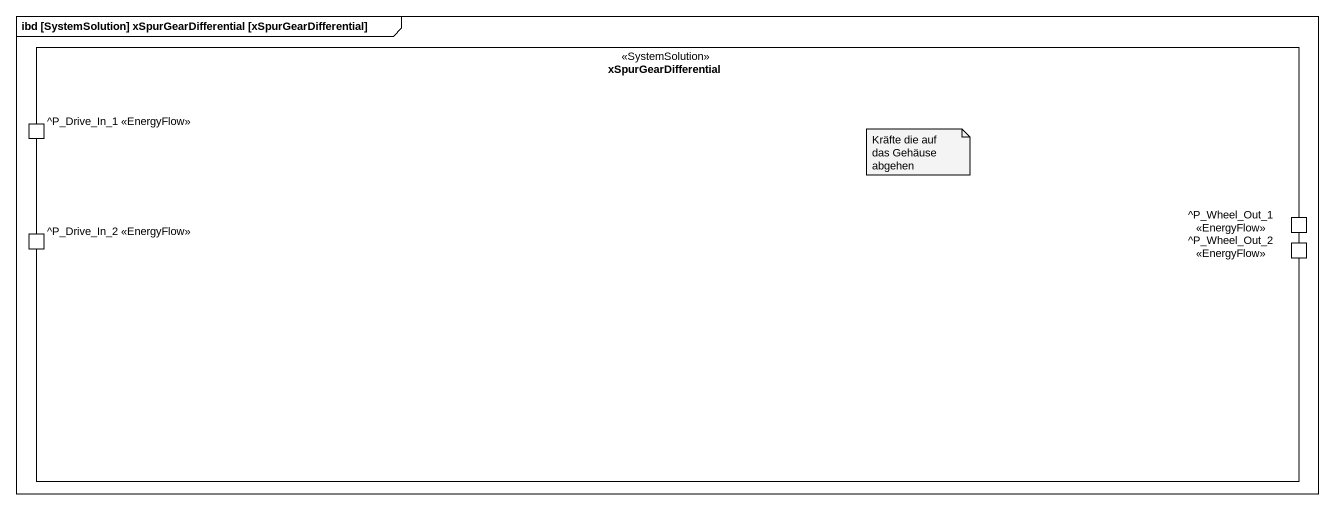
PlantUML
@startuml
mainframe ibd [SystemSolution] xSpurGearDifferential [xSpurGearDifferential]
rectangle xSpurGearDifferential <<SystemSolution>> {
  port "^P_Drive_In_1 <<EnergyFlow>>" as P_Drive_In_1_EnergyFlow
  port "^P_Drive_In_2 <<EnergyFlow>>" as P_Drive_In_2_EnergyFlow
  port "^P_Wheel_Out_1 <<EnergyFlow>>" as P_Wheel_Out_1_EnergyFlow
  port "^P_Wheel_Out_2 <<EnergyFlow>>" as P_Wheel_Out_2_EnergyFlow
}
note as N1
  Kräfte die auf das Gehäuse abgehen
end note
@enduml
